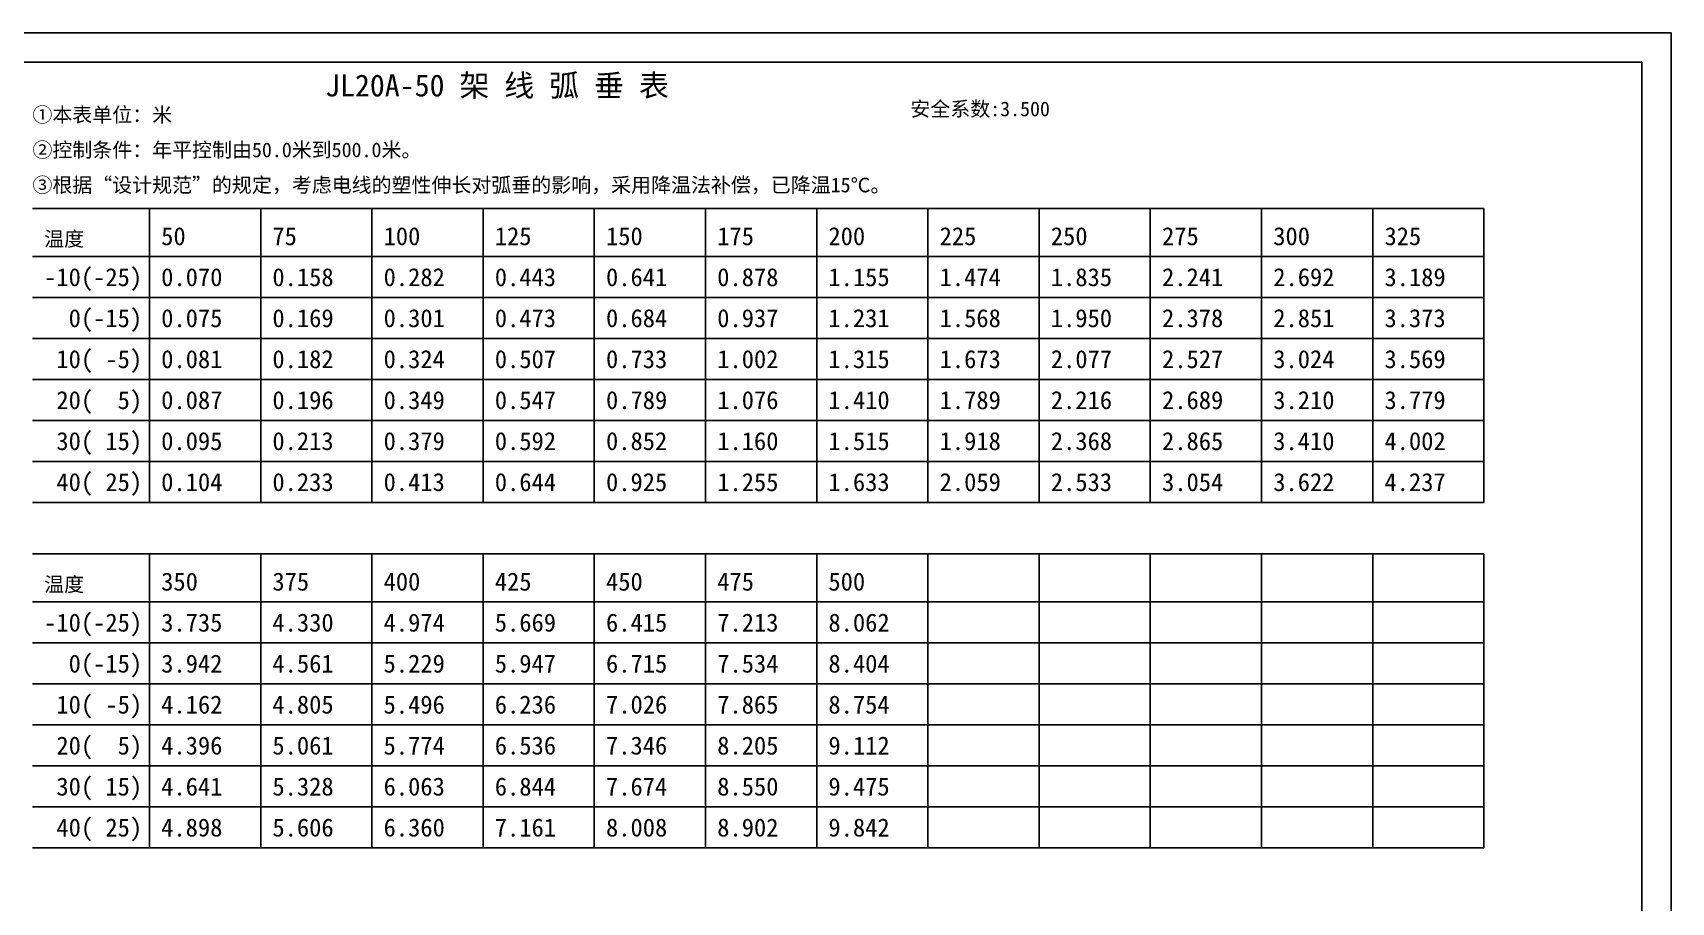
# Model space of a CAD drawing. Extents: x 457 to 4918, y -67 to 391.
# Drawn here: x 2171.9 to 2451.8, y 88.9 to 237.4 of the extents above; entities that cross this region are included whole.
import ezdxf
from ezdxf.enums import TextEntityAlignment as Align

# ---------------------------------------------------------------- set-up
doc = ezdxf.new("R2010")
doc.units = 0
doc.header["$LTSCALE"] = 40
doc.header["$MEASUREMENT"] = 0
doc.layers.get('0').update_dxf_attribs({"linetype": 'CONTINUOUS'})
doc.layers.add('DXF_FRAME', color=1, linetype='CONTINUOUS')
doc.styles.add('宋体', font='', dxfattribs={"height": 3.75})
doc.styles.get('宋体').set_extended_font_data('宋体')

msp = doc.modelspace()

# ---------------------------------------------------------------- linework, layer by layer
at = {"color": 7}
for p, q in [((2171.815430980933, 207.4368145088665), (2419.815430980933, 207.4368145088665)), ((2191.815430980933, 207.4368145088665), (2191.815430980933, 199.2368145088665)), ((2210.815430980933, 207.4368145088665), (2210.815430980933, 199.2368145088665)), ((2229.815430980933, 207.4368145088665), (2229.815430980933, 199.2368145088665)), ((2248.815430980933, 207.4368145088665), (2248.815430980933, 199.2368145088665)), ((2267.815430980933, 207.4368145088665), (2267.815430980933, 199.2368145088665)), ((2286.815430980933, 207.4368145088665), (2286.815430980933, 199.2368145088665)), ((2305.815430980933, 207.4368145088665), (2305.815430980933, 199.2368145088665)), ((2324.815430980933, 207.4368145088665), (2324.815430980933, 199.2368145088665)), ((2343.815430980933, 207.4368145088665), (2343.815430980933, 199.2368145088665)), ((2362.815430980933, 207.4368145088665), (2362.815430980933, 199.2368145088665)), ((2381.815430980933, 207.4368145088665), (2381.815430980933, 199.2368145088665)), ((2400.815430980933, 207.4368145088665), (2400.815430980933, 199.2368145088665)), ((2419.815430980933, 207.4368145088665), (2419.815430980933, 199.2368145088665)), ((2171.815430980933, 199.2368145088665), (2419.815430980933, 199.2368145088665)), ((2191.815430980933, 200.4368145088665), (2191.815430980933, 192.2368145088665)), ((2210.815430980933, 200.4368145088665), (2210.815430980933, 192.2368145088665)), ((2229.815430980933, 200.4368145088665), (2229.815430980933, 192.2368145088665)), ((2248.815430980933, 200.4368145088665), (2248.815430980933, 192.2368145088665)), ((2267.815430980933, 200.4368145088665), (2267.815430980933, 192.2368145088665)), ((2286.815430980933, 200.4368145088665), (2286.815430980933, 192.2368145088665)), ((2305.815430980933, 200.4368145088665), (2305.815430980933, 192.2368145088665)), ((2324.815430980933, 200.4368145088665), (2324.815430980933, 192.2368145088665)), ((2343.815430980933, 200.4368145088665), (2343.815430980933, 192.2368145088665)), ((2362.815430980933, 200.4368145088665), (2362.815430980933, 192.2368145088665)), ((2381.815430980933, 200.4368145088665), (2381.815430980933, 192.2368145088665)), ((2400.815430980933, 200.4368145088665), (2400.815430980933, 192.2368145088665)), ((2419.815430980933, 200.4368145088665), (2419.815430980933, 192.2368145088665)), ((2191.815430980933, 193.4368145088665), (2191.815430980933, 185.2368145088665)), ((2210.815430980933, 193.4368145088665), (2210.815430980933, 185.2368145088665)), ((2229.815430980933, 193.4368145088665), (2229.815430980933, 185.2368145088665)), ((2248.815430980933, 193.4368145088665), (2248.815430980933, 185.2368145088665)), ((2267.815430980933, 193.4368145088665), (2267.815430980933, 185.2368145088665)), ((2286.815430980933, 193.4368145088665), (2286.815430980933, 185.2368145088665)), ((2305.815430980933, 193.4368145088665), (2305.815430980933, 185.2368145088665)), ((2324.815430980933, 193.4368145088665), (2324.815430980933, 185.2368145088665)), ((2343.815430980933, 193.4368145088665), (2343.815430980933, 185.2368145088665)), ((2362.815430980933, 193.4368145088665), (2362.815430980933, 185.2368145088665)), ((2381.815430980933, 193.4368145088665), (2381.815430980933, 185.2368145088665)), ((2400.815430980933, 193.4368145088665), (2400.815430980933, 185.2368145088665)), ((2419.815430980933, 193.4368145088665), (2419.815430980933, 185.2368145088665)), ((2171.815430980933, 192.2368145088665), (2419.815430980933, 192.2368145088665)), ((2171.815430980933, 185.2368145088665), (2419.815430980933, 185.2368145088665)), ((2191.815430980933, 186.4368145088665), (2191.815430980933, 178.2368145088665)), ((2210.815430980933, 186.4368145088665), (2210.815430980933, 178.2368145088665)), ((2229.815430980933, 186.4368145088665), (2229.815430980933, 178.2368145088665)), ((2248.815430980933, 186.4368145088665), (2248.815430980933, 178.2368145088665)), ((2267.815430980933, 186.4368145088665), (2267.815430980933, 178.2368145088665)), ((2286.815430980933, 186.4368145088665), (2286.815430980933, 178.2368145088665)), ((2305.815430980933, 186.4368145088665), (2305.815430980933, 178.2368145088665)), ((2324.815430980933, 186.4368145088665), (2324.815430980933, 178.2368145088665)), ((2343.815430980933, 186.4368145088665), (2343.815430980933, 178.2368145088665)), ((2362.815430980933, 186.4368145088665), (2362.815430980933, 178.2368145088665)), ((2381.815430980933, 186.4368145088665), (2381.815430980933, 178.2368145088665)), ((2400.815430980933, 186.4368145088665), (2400.815430980933, 178.2368145088665)), ((2419.815430980933, 186.4368145088665), (2419.815430980933, 178.2368145088665)), ((2191.815430980933, 179.4368145088665), (2191.815430980933, 171.2368145088665)), ((2210.815430980933, 179.4368145088665), (2210.815430980933, 171.2368145088665)), ((2229.815430980933, 179.4368145088665), (2229.815430980933, 171.2368145088665)), ((2248.815430980933, 179.4368145088665), (2248.815430980933, 171.2368145088665)), ((2267.815430980933, 179.4368145088665), (2267.815430980933, 171.2368145088665)), ((2286.815430980933, 179.4368145088665), (2286.815430980933, 171.2368145088665)), ((2305.815430980933, 179.4368145088665), (2305.815430980933, 171.2368145088665)), ((2324.815430980933, 179.4368145088665), (2324.815430980933, 171.2368145088665)), ((2343.815430980933, 179.4368145088665), (2343.815430980933, 171.2368145088665)), ((2362.815430980933, 179.4368145088665), (2362.815430980933, 171.2368145088665)), ((2381.815430980933, 179.4368145088665), (2381.815430980933, 171.2368145088665)), ((2400.815430980933, 179.4368145088665), (2400.815430980933, 171.2368145088665)), ((2419.815430980933, 179.4368145088665), (2419.815430980933, 171.2368145088665)), ((2171.815430980933, 178.2368145088665), (2419.815430980933, 178.2368145088665)), ((2171.815430980933, 171.2368145088665), (2419.815430980933, 171.2368145088665)), ((2191.815430980933, 172.4368145088665), (2191.815430980933, 164.2368145088665)), ((2210.815430980933, 172.4368145088665), (2210.815430980933, 164.2368145088665)), ((2229.815430980933, 172.4368145088665), (2229.815430980933, 164.2368145088665)), ((2248.815430980933, 172.4368145088665), (2248.815430980933, 164.2368145088665)), ((2267.815430980933, 172.4368145088665), (2267.815430980933, 164.2368145088665)), ((2286.815430980933, 172.4368145088665), (2286.815430980933, 164.2368145088665)), ((2305.815430980933, 172.4368145088665), (2305.815430980933, 164.2368145088665)), ((2324.815430980933, 172.4368145088665), (2324.815430980933, 164.2368145088665)), ((2343.815430980933, 172.4368145088665), (2343.815430980933, 164.2368145088665)), ((2362.815430980933, 172.4368145088665), (2362.815430980933, 164.2368145088665)), ((2381.815430980933, 172.4368145088665), (2381.815430980933, 164.2368145088665)), ((2400.815430980933, 172.4368145088665), (2400.815430980933, 164.2368145088665)), ((2419.815430980933, 172.4368145088665), (2419.815430980933, 164.2368145088665)), ((2191.815430980933, 165.4368145088665), (2191.815430980933, 157.2368145088665)), ((2210.815430980933, 165.4368145088665), (2210.815430980933, 157.2368145088665)), ((2229.815430980933, 165.4368145088665), (2229.815430980933, 157.2368145088665)), ((2248.815430980933, 165.4368145088665), (2248.815430980933, 157.2368145088665)), ((2267.815430980933, 165.4368145088665), (2267.815430980933, 157.2368145088665)), ((2286.815430980933, 165.4368145088665), (2286.815430980933, 157.2368145088665)), ((2305.815430980933, 165.4368145088665), (2305.815430980933, 157.2368145088665)), ((2324.815430980933, 165.4368145088665), (2324.815430980933, 157.2368145088665)), ((2343.815430980933, 165.4368145088665), (2343.815430980933, 157.2368145088665)), ((2362.815430980933, 165.4368145088665), (2362.815430980933, 157.2368145088665)), ((2381.815430980933, 165.4368145088665), (2381.815430980933, 157.2368145088665)), ((2400.815430980933, 165.4368145088665), (2400.815430980933, 157.2368145088665)), ((2419.815430980933, 165.4368145088665), (2419.815430980933, 157.2368145088665)), ((2171.815430980933, 164.2368145088665), (2419.815430980933, 164.2368145088665)), ((2171.815430980933, 157.2368145088665), (2419.815430980933, 157.2368145088665)), ((2171.815430980933, 148.4368145088665), (2419.815430980933, 148.4368145088665)), ((2191.815430980933, 148.4368145088665), (2191.815430980933, 140.2368145088665)), ((2210.815430980933, 148.4368145088665), (2210.815430980933, 140.2368145088665)), ((2229.815430980933, 148.4368145088665), (2229.815430980933, 140.2368145088665)), ((2248.815430980933, 148.4368145088665), (2248.815430980933, 140.2368145088665)), ((2267.815430980933, 148.4368145088665), (2267.815430980933, 140.2368145088665)), ((2286.815430980933, 148.4368145088665), (2286.815430980933, 140.2368145088665)), ((2305.815430980933, 148.4368145088665), (2305.815430980933, 140.2368145088665)), ((2324.815430980933, 148.4368145088665), (2324.815430980933, 140.2368145088665)), ((2343.815430980933, 148.4368145088665), (2343.815430980933, 140.2368145088665)), ((2362.815430980933, 148.4368145088665), (2362.815430980933, 140.2368145088665)), ((2381.815430980933, 148.4368145088665), (2381.815430980933, 140.2368145088665)), ((2400.815430980933, 148.4368145088665), (2400.815430980933, 140.2368145088665)), ((2419.815430980933, 148.4368145088665), (2419.815430980933, 140.2368145088665)), ((2171.815430980933, 140.2368145088665), (2419.815430980933, 140.2368145088665)), ((2191.815430980933, 141.4368145088665), (2191.815430980933, 133.2368145088665)), ((2210.815430980933, 141.4368145088665), (2210.815430980933, 133.2368145088665)), ((2229.815430980933, 141.4368145088665), (2229.815430980933, 133.2368145088665)), ((2248.815430980933, 141.4368145088665), (2248.815430980933, 133.2368145088665)), ((2267.815430980933, 141.4368145088665), (2267.815430980933, 133.2368145088665)), ((2286.815430980933, 141.4368145088665), (2286.815430980933, 133.2368145088665)), ((2305.815430980933, 141.4368145088665), (2305.815430980933, 133.2368145088665)), ((2324.815430980933, 141.4368145088665), (2324.815430980933, 133.2368145088665)), ((2343.815430980933, 141.4368145088665), (2343.815430980933, 133.2368145088665)), ((2362.815430980933, 141.4368145088665), (2362.815430980933, 133.2368145088665)), ((2381.815430980933, 141.4368145088665), (2381.815430980933, 133.2368145088665)), ((2400.815430980933, 141.4368145088665), (2400.815430980933, 133.2368145088665)), ((2419.815430980933, 141.4368145088665), (2419.815430980933, 133.2368145088665)), ((2191.815430980933, 134.4368145088665), (2191.815430980933, 126.2368145088665)), ((2210.815430980933, 134.4368145088665), (2210.815430980933, 126.2368145088665)), ((2229.815430980933, 134.4368145088665), (2229.815430980933, 126.2368145088665)), ((2248.815430980933, 134.4368145088665), (2248.815430980933, 126.2368145088665)), ((2267.815430980933, 134.4368145088665), (2267.815430980933, 126.2368145088665)), ((2286.815430980933, 134.4368145088665), (2286.815430980933, 126.2368145088665)), ((2305.815430980933, 134.4368145088665), (2305.815430980933, 126.2368145088665)), ((2324.815430980933, 134.4368145088665), (2324.815430980933, 126.2368145088665)), ((2343.815430980933, 134.4368145088665), (2343.815430980933, 126.2368145088665)), ((2362.815430980933, 134.4368145088665), (2362.815430980933, 126.2368145088665)), ((2381.815430980933, 134.4368145088665), (2381.815430980933, 126.2368145088665)), ((2400.815430980933, 134.4368145088665), (2400.815430980933, 126.2368145088665)), ((2419.815430980933, 134.4368145088665), (2419.815430980933, 126.2368145088665)), ((2171.815430980933, 133.2368145088665), (2419.815430980933, 133.2368145088665)), ((2171.815430980933, 126.2368145088665), (2419.815430980933, 126.2368145088665)), ((2191.815430980933, 127.4368145088665), (2191.815430980933, 119.2368145088665)), ((2210.815430980933, 127.4368145088665), (2210.815430980933, 119.2368145088665)), ((2229.815430980933, 127.4368145088665), (2229.815430980933, 119.2368145088665)), ((2248.815430980933, 127.4368145088665), (2248.815430980933, 119.2368145088665)), ((2267.815430980933, 127.4368145088665), (2267.815430980933, 119.2368145088665)), ((2286.815430980933, 127.4368145088665), (2286.815430980933, 119.2368145088665)), ((2305.815430980933, 127.4368145088665), (2305.815430980933, 119.2368145088665)), ((2324.815430980933, 127.4368145088665), (2324.815430980933, 119.2368145088665)), ((2343.815430980933, 127.4368145088665), (2343.815430980933, 119.2368145088665)), ((2362.815430980933, 127.4368145088665), (2362.815430980933, 119.2368145088665)), ((2381.815430980933, 127.4368145088665), (2381.815430980933, 119.2368145088665)), ((2400.815430980933, 127.4368145088665), (2400.815430980933, 119.2368145088665)), ((2419.815430980933, 127.4368145088665), (2419.815430980933, 119.2368145088665)), ((2191.815430980933, 120.4368145088665), (2191.815430980933, 112.2368145088665)), ((2210.815430980933, 120.4368145088665), (2210.815430980933, 112.2368145088665)), ((2229.815430980933, 120.4368145088665), (2229.815430980933, 112.2368145088665)), ((2248.815430980933, 120.4368145088665), (2248.815430980933, 112.2368145088665)), ((2267.815430980933, 120.4368145088665), (2267.815430980933, 112.2368145088665)), ((2286.815430980933, 120.4368145088665), (2286.815430980933, 112.2368145088665)), ((2305.815430980933, 120.4368145088665), (2305.815430980933, 112.2368145088665)), ((2324.815430980933, 120.4368145088665), (2324.815430980933, 112.2368145088665)), ((2343.815430980933, 120.4368145088665), (2343.815430980933, 112.2368145088665)), ((2362.815430980933, 120.4368145088665), (2362.815430980933, 112.2368145088665)), ((2381.815430980933, 120.4368145088665), (2381.815430980933, 112.2368145088665)), ((2400.815430980933, 120.4368145088665), (2400.815430980933, 112.2368145088665)), ((2419.815430980933, 120.4368145088665), (2419.815430980933, 112.2368145088665)), ((2171.815430980933, 119.2368145088665), (2419.815430980933, 119.2368145088665)), ((2171.815430980933, 112.2368145088665), (2419.815430980933, 112.2368145088665)), ((2191.815430980933, 113.4368145088665), (2191.815430980933, 105.2368145088665)), ((2210.815430980933, 113.4368145088665), (2210.815430980933, 105.2368145088665)), ((2229.815430980933, 113.4368145088665), (2229.815430980933, 105.2368145088665)), ((2248.815430980933, 113.4368145088665), (2248.815430980933, 105.2368145088665)), ((2267.815430980933, 113.4368145088665), (2267.815430980933, 105.2368145088665)), ((2286.815430980933, 113.4368145088665), (2286.815430980933, 105.2368145088665)), ((2305.815430980933, 113.4368145088665), (2305.815430980933, 105.2368145088665)), ((2324.815430980933, 113.4368145088665), (2324.815430980933, 105.2368145088665)), ((2343.815430980933, 113.4368145088665), (2343.815430980933, 105.2368145088665)), ((2362.815430980933, 113.4368145088665), (2362.815430980933, 105.2368145088665)), ((2381.815430980933, 113.4368145088665), (2381.815430980933, 105.2368145088665)), ((2400.815430980933, 113.4368145088665), (2400.815430980933, 105.2368145088665)), ((2419.815430980933, 113.4368145088665), (2419.815430980933, 105.2368145088665)), ((2191.815430980933, 106.4368145088665), (2191.815430980933, 98.23681450886653)), ((2210.815430980933, 106.4368145088665), (2210.815430980933, 98.23681450886653)), ((2229.815430980933, 106.4368145088665), (2229.815430980933, 98.23681450886653)), ((2248.815430980933, 106.4368145088665), (2248.815430980933, 98.23681450886653)), ((2267.815430980933, 106.4368145088665), (2267.815430980933, 98.23681450886653)), ((2286.815430980933, 106.4368145088665), (2286.815430980933, 98.23681450886653)), ((2305.815430980933, 106.4368145088665), (2305.815430980933, 98.23681450886653)), ((2324.815430980933, 106.4368145088665), (2324.815430980933, 98.23681450886653)), ((2343.815430980933, 106.4368145088665), (2343.815430980933, 98.23681450886653)), ((2362.815430980933, 106.4368145088665), (2362.815430980933, 98.23681450886653)), ((2381.815430980933, 106.4368145088665), (2381.815430980933, 98.23681450886653)), ((2400.815430980933, 106.4368145088665), (2400.815430980933, 98.23681450886653)), ((2419.815430980933, 106.4368145088665), (2419.815430980933, 98.23681450886653)), ((2171.815430980933, 105.2368145088665), (2419.815430980933, 105.2368145088665)), ((2171.815430980933, 98.23681450886653), (2419.815430980933, 98.23681450886653))]:
    msp.add_line(p, q, dxfattribs=at)
at = {"layer": 'DXF_FRAME', "color": 1}
for p, q in [((2031.815430980933, 237.4368145088665), (2451.815430980933, 237.4368145088665)), ((2451.815430980933, 237.4368145088665), (2451.815430980933, -59.56318549113348)), ((2056.815430980933, 232.4368145088665), (2446.815430980933, 232.4368145088665)), ((2446.815430980933, 232.4368145088665), (2446.815430980933, -54.56318549113348))]:
    msp.add_line(p, q, dxfattribs=at)

# ---------------------------------------------------------------- texts
at = {"color": 7, "style": '宋体'}
for s, height, p in [('JL20A-50 架 线 弧 垂 表', 3.75, (2221.815430980933, 225.4368145088665)), ('①本表单位：米', 2.5, (2171.815430980933, 221.4368145088665)), ('安全系数:3.500', 2.5, (2321.815430980933, 222.4368145088665)), ('②控制条件：年平控制由50.0米到500.0米。', 2.5, (2171.815430980933, 215.4368145088665)), ('③根据“设计规范”的规定，考虑电线的塑性伸长对弧垂的影响，采用降温法补偿，已降温15℃。', 2.5, (2171.815430980933, 209.4368145088665)), ('温度', 2.5, (2173.815430980933, 200.2368145088665)), ('50', 3.076923, (2193.815430980933, 200.2368145088665)), ('75', 3.076923, (2212.815430980933, 200.2368145088665)), ('100', 3.076923, (2231.815430980933, 200.2368145088665)), ('125', 3.076923, (2250.815430980933, 200.2368145088665)), ('150', 3.076923, (2269.815430980933, 200.2368145088665)), ('175', 3.076923, (2288.815430980933, 200.2368145088665)), ('200', 3.076923, (2307.815430980933, 200.2368145088665)), ('225', 3.076923, (2326.815430980933, 200.2368145088665)), ('250', 3.076923, (2345.815430980933, 200.2368145088665)), ('275', 3.076923, (2364.815430980933, 200.2368145088665)), ('300', 3.076923, (2383.815430980933, 200.2368145088665)), ('325', 3.076923, (2402.815430980933, 200.2368145088665)), ('-10(-25)', 3.076923, (2173.815430980933, 193.2368145088665)), ('0.070', 3.076923, (2193.815430980933, 193.2368145088665)), ('0.158', 3.076923, (2212.815430980933, 193.2368145088665)), ('0.282', 3.076923, (2231.815430980933, 193.2368145088665)), ('0.443', 3.076923, (2250.815430980933, 193.2368145088665)), ('0.641', 3.076923, (2269.815430980933, 193.2368145088665)), ('0.878', 3.076923, (2288.815430980933, 193.2368145088665)), ('1.155', 3.076923, (2307.815430980933, 193.2368145088665)), ('1.474', 3.076923, (2326.815430980933, 193.2368145088665)), ('1.835', 3.076923, (2345.815430980933, 193.2368145088665)), ('2.241', 3.076923, (2364.815430980933, 193.2368145088665)), ('2.692', 3.076923, (2383.815430980933, 193.2368145088665)), ('3.189', 3.076923, (2402.815430980933, 193.2368145088665)), ('  0(-15)', 3.076923, (2173.815430980933, 186.2368145088665)), ('0.075', 3.076923, (2193.815430980933, 186.2368145088665)), ('0.169', 3.076923, (2212.815430980933, 186.2368145088665)), ('0.301', 3.076923, (2231.815430980933, 186.2368145088665)), ('0.473', 3.076923, (2250.815430980933, 186.2368145088665)), ('0.684', 3.076923, (2269.815430980933, 186.2368145088665)), ('0.937', 3.076923, (2288.815430980933, 186.2368145088665)), ('1.231', 3.076923, (2307.815430980933, 186.2368145088665)), ('1.568', 3.076923, (2326.815430980933, 186.2368145088665)), ('1.950', 3.076923, (2345.815430980933, 186.2368145088665)), ('2.378', 3.076923, (2364.815430980933, 186.2368145088665)), ('2.851', 3.076923, (2383.815430980933, 186.2368145088665)), ('3.373', 3.076923, (2402.815430980933, 186.2368145088665)), (' 10( -5)', 3.076923, (2173.815430980933, 179.2368145088665)), ('0.081', 3.076923, (2193.815430980933, 179.2368145088665)), ('0.182', 3.076923, (2212.815430980933, 179.2368145088665)), ('0.324', 3.076923, (2231.815430980933, 179.2368145088665)), ('0.507', 3.076923, (2250.815430980933, 179.2368145088665)), ('0.733', 3.076923, (2269.815430980933, 179.2368145088665)), ('1.002', 3.076923, (2288.815430980933, 179.2368145088665)), ('1.315', 3.076923, (2307.815430980933, 179.2368145088665)), ('1.673', 3.076923, (2326.815430980933, 179.2368145088665)), ('2.077', 3.076923, (2345.815430980933, 179.2368145088665)), ('2.527', 3.076923, (2364.815430980933, 179.2368145088665)), ('3.024', 3.076923, (2383.815430980933, 179.2368145088665)), ('3.569', 3.076923, (2402.815430980933, 179.2368145088665)), (' 20(  5)', 3.076923, (2173.815430980933, 172.2368145088665)), ('0.087', 3.076923, (2193.815430980933, 172.2368145088665)), ('0.196', 3.076923, (2212.815430980933, 172.2368145088665)), ('0.349', 3.076923, (2231.815430980933, 172.2368145088665)), ('0.547', 3.076923, (2250.815430980933, 172.2368145088665)), ('0.789', 3.076923, (2269.815430980933, 172.2368145088665)), ('1.076', 3.076923, (2288.815430980933, 172.2368145088665)), ('1.410', 3.076923, (2307.815430980933, 172.2368145088665)), ('1.789', 3.076923, (2326.815430980933, 172.2368145088665)), ('2.216', 3.076923, (2345.815430980933, 172.2368145088665)), ('2.689', 3.076923, (2364.815430980933, 172.2368145088665)), ('3.210', 3.076923, (2383.815430980933, 172.2368145088665)), ('3.779', 3.076923, (2402.815430980933, 172.2368145088665)), (' 30( 15)', 3.076923, (2173.815430980933, 165.2368145088665)), ('0.095', 3.076923, (2193.815430980933, 165.2368145088665)), ('0.213', 3.076923, (2212.815430980933, 165.2368145088665)), ('0.379', 3.076923, (2231.815430980933, 165.2368145088665)), ('0.592', 3.076923, (2250.815430980933, 165.2368145088665)), ('0.852', 3.076923, (2269.815430980933, 165.2368145088665)), ('1.160', 3.076923, (2288.815430980933, 165.2368145088665)), ('1.515', 3.076923, (2307.815430980933, 165.2368145088665)), ('1.918', 3.076923, (2326.815430980933, 165.2368145088665)), ('2.368', 3.076923, (2345.815430980933, 165.2368145088665)), ('2.865', 3.076923, (2364.815430980933, 165.2368145088665)), ('3.410', 3.076923, (2383.815430980933, 165.2368145088665)), ('4.002', 3.076923, (2402.815430980933, 165.2368145088665)), (' 40( 25)', 3.076923, (2173.815430980933, 158.2368145088665)), ('0.104', 3.076923, (2193.815430980933, 158.2368145088665)), ('0.233', 3.076923, (2212.815430980933, 158.2368145088665)), ('0.413', 3.076923, (2231.815430980933, 158.2368145088665)), ('0.644', 3.076923, (2250.815430980933, 158.2368145088665)), ('0.925', 3.076923, (2269.815430980933, 158.2368145088665)), ('1.255', 3.076923, (2288.815430980933, 158.2368145088665)), ('1.633', 3.076923, (2307.815430980933, 158.2368145088665)), ('2.059', 3.076923, (2326.815430980933, 158.2368145088665)), ('2.533', 3.076923, (2345.815430980933, 158.2368145088665)), ('3.054', 3.076923, (2364.815430980933, 158.2368145088665)), ('3.622', 3.076923, (2383.815430980933, 158.2368145088665)), ('4.237', 3.076923, (2402.815430980933, 158.2368145088665)), ('温度', 2.5, (2173.815430980933, 141.2368145088665)), ('350', 3.076923, (2193.815430980933, 141.2368145088665)), ('375', 3.076923, (2212.815430980933, 141.2368145088665)), ('400', 3.076923, (2231.815430980933, 141.2368145088665)), ('425', 3.076923, (2250.815430980933, 141.2368145088665)), ('450', 3.076923, (2269.815430980933, 141.2368145088665)), ('475', 3.076923, (2288.815430980933, 141.2368145088665)), ('500', 3.076923, (2307.815430980933, 141.2368145088665)), ('-10(-25)', 3.076923, (2173.815430980933, 134.2368145088665)), ('3.735', 3.076923, (2193.815430980933, 134.2368145088665)), ('4.330', 3.076923, (2212.815430980933, 134.2368145088665)), ('4.974', 3.076923, (2231.815430980933, 134.2368145088665)), ('5.669', 3.076923, (2250.815430980933, 134.2368145088665)), ('6.415', 3.076923, (2269.815430980933, 134.2368145088665)), ('7.213', 3.076923, (2288.815430980933, 134.2368145088665)), ('8.062', 3.076923, (2307.815430980933, 134.2368145088665)), ('  0(-15)', 3.076923, (2173.815430980933, 127.2368145088665)), ('3.942', 3.076923, (2193.815430980933, 127.2368145088665)), ('4.561', 3.076923, (2212.815430980933, 127.2368145088665)), ('5.229', 3.076923, (2231.815430980933, 127.2368145088665)), ('5.947', 3.076923, (2250.815430980933, 127.2368145088665)), ('6.715', 3.076923, (2269.815430980933, 127.2368145088665)), ('7.534', 3.076923, (2288.815430980933, 127.2368145088665)), ('8.404', 3.076923, (2307.815430980933, 127.2368145088665)), (' 10( -5)', 3.076923, (2173.815430980933, 120.2368145088665)), ('4.162', 3.076923, (2193.815430980933, 120.2368145088665)), ('4.805', 3.076923, (2212.815430980933, 120.2368145088665)), ('5.496', 3.076923, (2231.815430980933, 120.2368145088665)), ('6.236', 3.076923, (2250.815430980933, 120.2368145088665)), ('7.026', 3.076923, (2269.815430980933, 120.2368145088665)), ('7.865', 3.076923, (2288.815430980933, 120.2368145088665)), ('8.754', 3.076923, (2307.815430980933, 120.2368145088665)), (' 20(  5)', 3.076923, (2173.815430980933, 113.2368145088665)), ('4.396', 3.076923, (2193.815430980933, 113.2368145088665)), ('5.061', 3.076923, (2212.815430980933, 113.2368145088665)), ('5.774', 3.076923, (2231.815430980933, 113.2368145088665)), ('6.536', 3.076923, (2250.815430980933, 113.2368145088665)), ('7.346', 3.076923, (2269.815430980933, 113.2368145088665)), ('8.205', 3.076923, (2288.815430980933, 113.2368145088665)), ('9.112', 3.076923, (2307.815430980933, 113.2368145088665)), (' 30( 15)', 3.076923, (2173.815430980933, 106.2368145088665)), ('4.641', 3.076923, (2193.815430980933, 106.2368145088665)), ('5.328', 3.076923, (2212.815430980933, 106.2368145088665)), ('6.063', 3.076923, (2231.815430980933, 106.2368145088665)), ('6.844', 3.076923, (2250.815430980933, 106.2368145088665)), ('7.674', 3.076923, (2269.815430980933, 106.2368145088665)), ('8.550', 3.076923, (2288.815430980933, 106.2368145088665)), ('9.475', 3.076923, (2307.815430980933, 106.2368145088665)), (' 40( 25)', 3.076923, (2173.815430980933, 99.23681450886653)), ('4.898', 3.076923, (2193.815430980933, 99.23681450886653)), ('5.606', 3.076923, (2212.815430980933, 99.23681450886653)), ('6.360', 3.076923, (2231.815430980933, 99.23681450886653)), ('7.161', 3.076923, (2250.815430980933, 99.23681450886653)), ('8.008', 3.076923, (2269.815430980933, 99.23681450886653)), ('8.902', 3.076923, (2288.815430980933, 99.23681450886653)), ('9.842', 3.076923, (2307.815430980933, 99.23681450886653))]:
    msp.add_text(s, height=height, dxfattribs=at).set_placement(p, align=Align.BOTTOM_LEFT)

doc.saveas('drawing.dxf')
